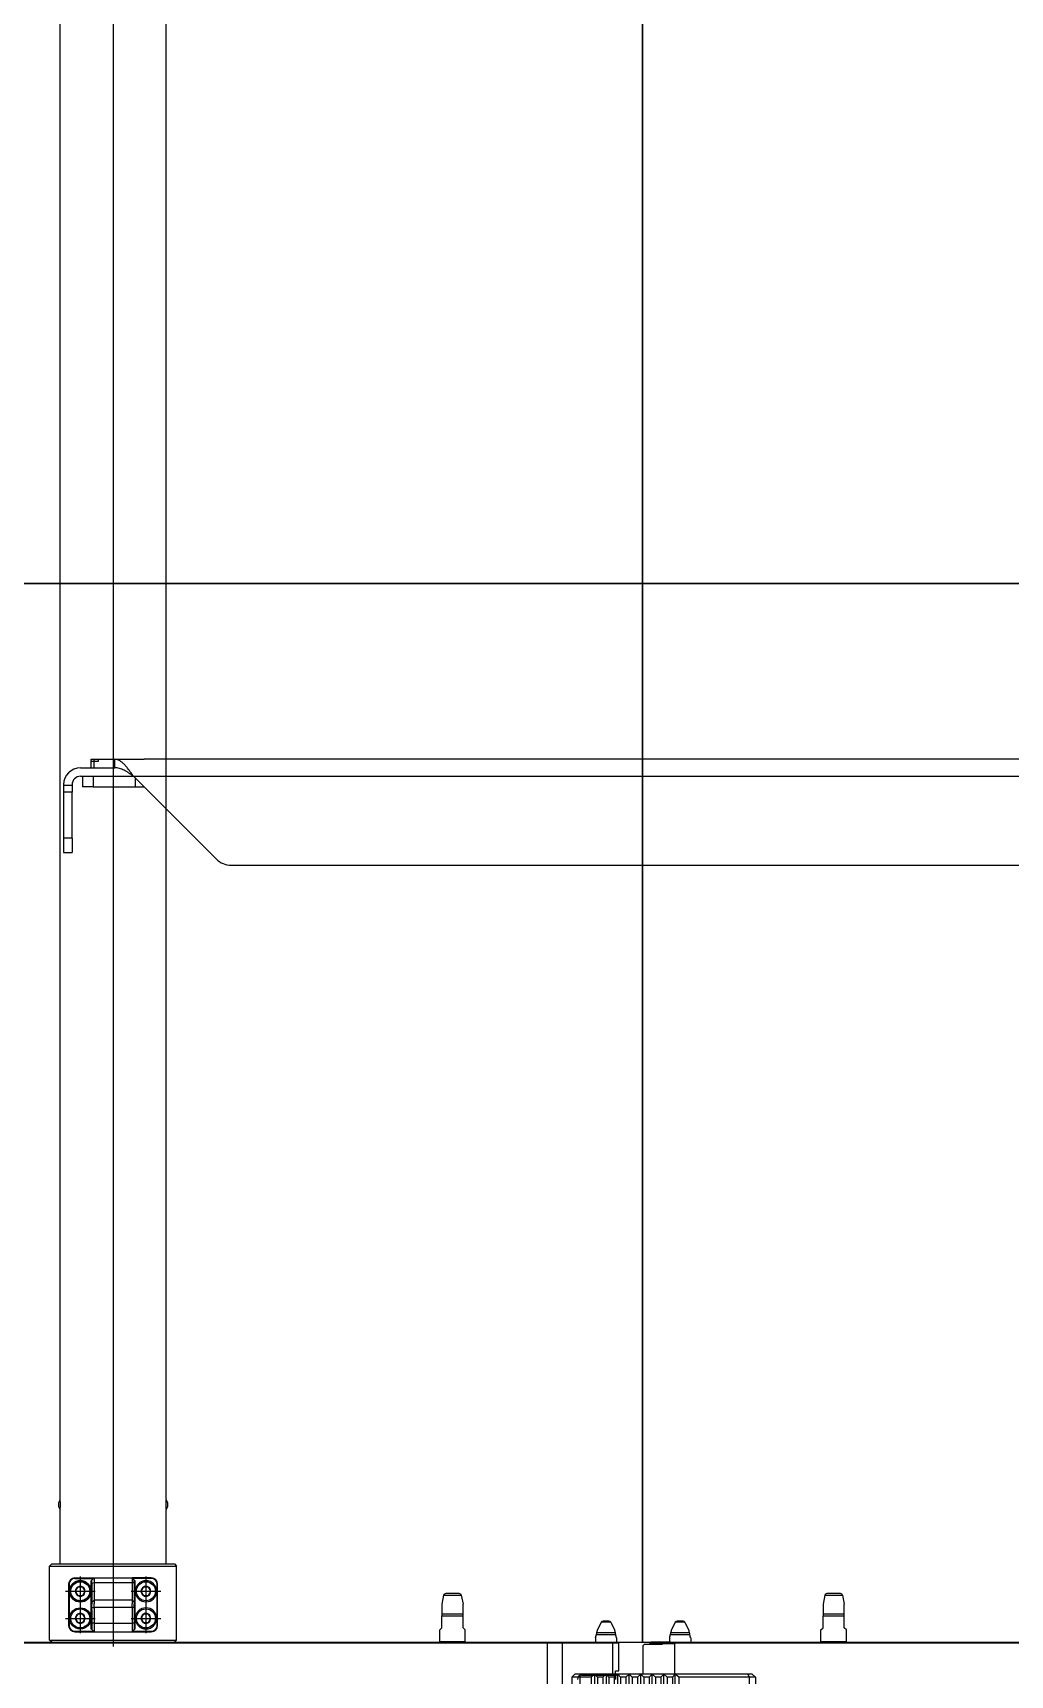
# Model space of a CAD drawing. Header units: millimetres. Extents: x -73584 to -37571, y -61249 to -50748.
# Drawn here: x -52572 to -52111, y -55376 to -54601 of the extents above; entities that cross this region are included whole.
import ezdxf

# ---------------------------------------------------------------- set-up
doc = ezdxf.new("R2010")
doc.units = ezdxf.units.MM
doc.header["$LTSCALE"] = 200
doc.linetypes.add('DOT_CENTER', pattern=[14, 12, -1, 0, -1])
doc.layers.add('1', color=7, linetype='Continuous')
doc.layers.add('DIM', color=3, linetype='Continuous')

# ---------------------------------------------------------------- blocks, each defined once
blk = doc.blocks.new('*U93')
at = {"layer": 'DIM', "color": 0}
blk.add_lwpolyline([(-250, -250), (250, -250), (250, 250), (-250, 250)], close=True, dxfattribs=at)
blk = doc.blocks.new('*U94')
at = {"layer": 'DIM', "color": 0, "linetype": 'ByBlock', "lineweight": -2, "transparency": 16777216}
for p in [(2000, 500), (2500, 500), (2000, 0), (2500, 0)]:
    blk.add_blockref('*U93', p, dxfattribs=at)
blk = doc.blocks.new('23-D1024-A_DV_LOCATION_PIN_Absen-PL_2__295', base_point=(896.25, 229.98))
at = {"color": 140, "linetype": 'Continuous'}
for p, q in [((905.88, 233.51), (896.62, 233.51)), ((905.65, 234.4), (896.85, 234.4)), ((903.53, 239.43), (898.97, 239.43))]:
    blk.add_line(p, q, dxfattribs=at)
at = {"color": 7, "linetype": 'Continuous'}
for p, q in [((898.97, 239.43), (897.21, 235.91)), ((902.63, 239.98), (899.87, 239.98)), ((903.53, 239.43), (905.29, 235.91)), ((896.25, 232.03), (896.25, 229.98)), ((896.25, 229.98), (904.18, 229.98)), ((904.18, 229.98), (906.25, 229.98)), ((906.25, 232.03), (906.25, 229.98))]:
    blk.add_line(p, q, dxfattribs=at)
for centre, radius, start, end in [((899.58, 233.22), 2.97, 156.59979, 174.4705), ((899.87, 238.98), 1, 90, 153.43495), ((902.63, 238.98), 1, 26.56505, 90), ((902.92, 233.22), 2.97, 5.5295, 23.40021)]:
    blk.add_arc(centre, radius, start, end, dxfattribs=at)
for points in [[(896.25, 232.03), (896.27, 232.08), (896.29, 232.14), (896.35, 232.3), (896.4, 232.45), (896.47, 232.69), (896.52, 232.92), (896.57, 233.16), (896.62, 233.51)], [(896.85, 234.4), (896.97, 234.7), (897.06, 234.97), (897.12, 235.22), (897.17, 235.46), (897.19, 235.63), (897.21, 235.79), (897.21, 235.85), (897.21, 235.91)], [(905.29, 235.91), (905.29, 235.85), (905.29, 235.79), (905.31, 235.63), (905.33, 235.46), (905.38, 235.22), (905.44, 234.97), (905.53, 234.7), (905.65, 234.4)], [(906.25, 232.03), (906.23, 232.08), (906.21, 232.14), (906.15, 232.3), (906.1, 232.45), (906.03, 232.7), (905.98, 232.92), (905.93, 233.16), (905.88, 233.51)]]:
    blk.add_spline(points, degree=3, dxfattribs=at)
blk = doc.blocks.new('23-D1576-A_LOCK-PIN-AXLE_Absen-PL__296', base_point=(822.75, 229.98))
at = {"color": 7, "linetype": 'Continuous'}
for p, q in [((824.59, 252.18), (823.75, 247.98)), ((831.93, 252.98), (825.57, 252.98)), ((832.91, 252.18), (833.75, 247.98)), ((823.75, 247.98), (823.75, 243.46)), ((823.75, 243.46), (823.75, 242.48)), ((823.75, 236.88), (823.75, 242.48)), ((833.75, 243.46), (833.75, 247.98)), ((833.75, 242.48), (833.75, 243.46)), ((833.75, 236.88), (833.75, 242.48)), ((822.75, 235.88), (823.75, 236.88)), ((822.75, 230.38), (822.75, 235.88)), ((834.75, 235.88), (833.75, 236.88)), ((834.75, 230.38), (834.75, 235.88)), ((822.75, 230.38), (834.75, 230.38)), ((823.15, 229.98), (822.75, 230.38)), ((834.35, 229.98), (834.75, 230.38))]:
    blk.add_line(p, q, dxfattribs=at)
at = {"color": 140, "linetype": 'Continuous'}
for p, q in [((824.59, 252.18), (832.91, 252.18)), ((823.75, 243.46), (833.75, 243.46)), ((823.75, 242.48), (833.75, 242.48))]:
    blk.add_line(p, q, dxfattribs=at)
at = {"color": 7, "linetype": 'Continuous'}
for centre, start, end in [((825.57, 251.98), 90, 168.69007), ((831.93, 251.98), 11.30993, 90)]:
    blk.add_arc(centre, 1, start, end, dxfattribs=at)
blk = doc.blocks.new('PH_23-LOCATION-PIN_Absen-PL_2__297', base_point=(822.75, 229.98))
blk.add_blockref('23-D1576-A_LOCK-PIN-AXLE_Absen-PL__296', (822.75, 229.98))
blk = doc.blocks.new('23-D1576-A_LOCK-PIN-AXLE_Absen-PL__298', base_point=(502.75, 229.98))
at = {"color": 7, "linetype": 'Continuous'}
for p, q in [((504.59, 252.18), (503.75, 247.98)), ((511.93, 252.98), (505.57, 252.98)), ((512.91, 252.18), (513.75, 247.98)), ((503.75, 247.98), (503.75, 243.46)), ((503.75, 243.46), (503.75, 242.48)), ((503.75, 236.88), (503.75, 242.48)), ((513.75, 243.46), (513.75, 247.98)), ((513.75, 242.48), (513.75, 243.46)), ((513.75, 236.88), (513.75, 242.48)), ((502.75, 235.88), (503.75, 236.88)), ((502.75, 230.38), (502.75, 235.88)), ((514.75, 235.88), (513.75, 236.88)), ((514.75, 230.38), (514.75, 235.88)), ((502.75, 230.38), (514.75, 230.38)), ((503.15, 229.98), (502.75, 230.38)), ((514.35, 229.98), (514.75, 230.38))]:
    blk.add_line(p, q, dxfattribs=at)
at = {"color": 140, "linetype": 'Continuous'}
for p, q in [((504.59, 252.18), (512.91, 252.18)), ((503.75, 243.46), (513.75, 243.46)), ((503.75, 242.48), (513.75, 242.48))]:
    blk.add_line(p, q, dxfattribs=at)
at = {"color": 7, "linetype": 'Continuous'}
for centre, start, end in [((505.57, 251.98), 90, 168.69007), ((511.93, 251.98), 11.30993, 90)]:
    blk.add_arc(centre, 1, start, end, dxfattribs=at)
blk = doc.blocks.new('PH_23-LOCATION-PIN_Absen-PL__299', base_point=(502.75, 229.98))
blk.add_blockref('23-D1576-A_LOCK-PIN-AXLE_Absen-PL__298', (502.75, 229.98))
blk = doc.blocks.new('23-D1024-A_DV_LOCATION_PIN_Absen-PL__300', base_point=(431.25, 229.98))
at = {"color": 140, "linetype": 'Continuous'}
for p, q in [((440.88, 233.51), (431.62, 233.51)), ((440.65, 234.4), (431.85, 234.4)), ((438.53, 239.43), (433.97, 239.43))]:
    blk.add_line(p, q, dxfattribs=at)
at = {"color": 7, "linetype": 'Continuous'}
for p, q in [((433.97, 239.43), (432.21, 235.91)), ((437.63, 239.98), (434.87, 239.98)), ((438.53, 239.43), (440.29, 235.91)), ((431.25, 232.03), (431.25, 229.98)), ((431.3, 229.98), (431.25, 229.98)), ((431.7, 229.98), (431.3, 229.98)), ((431.75, 229.98), (431.7, 229.98)), ((431.75, 229.98), (434.26, 229.98)), ((434.26, 229.98), (441.25, 229.98)), ((441.25, 232.03), (441.25, 229.98))]:
    blk.add_line(p, q, dxfattribs=at)
for centre, radius, start, end in [((434.58, 233.22), 2.97, 156.59979, 174.4705), ((434.87, 238.98), 1, 90, 153.43495), ((437.63, 238.98), 1, 26.56505, 90), ((437.92, 233.22), 2.97, 5.5295, 23.40021)]:
    blk.add_arc(centre, radius, start, end, dxfattribs=at)
for points in [[(431.25, 232.03), (431.27, 232.08), (431.29, 232.14), (431.35, 232.3), (431.4, 232.45), (431.47, 232.69), (431.52, 232.92), (431.57, 233.16), (431.62, 233.51)], [(431.85, 234.4), (431.97, 234.7), (432.06, 234.97), (432.12, 235.22), (432.17, 235.46), (432.19, 235.63), (432.21, 235.79), (432.21, 235.85), (432.21, 235.91)], [(440.29, 235.91), (440.29, 235.85), (440.29, 235.79), (440.31, 235.63), (440.33, 235.46), (440.38, 235.22), (440.44, 234.97), (440.53, 234.7), (440.65, 234.4)], [(441.25, 232.03), (441.23, 232.08), (441.21, 232.14), (441.15, 232.3), (441.1, 232.45), (441.03, 232.7), (440.98, 232.92), (440.93, 233.16), (440.88, 233.51)]]:
    blk.add_spline(points, degree=3, dxfattribs=at)
blk = doc.blocks.new('PH_23_COMPONENTS_BASESTAND-0_5m_Absen-PL__301', base_point=(431.25, 229.98))
for name, p in [('PH_23-LOCATION-PIN_Absen-PL__299', (502.75, 229.98)), ('PH_23-LOCATION-PIN_Absen-PL_2__297', (822.75, 229.98)), ('23-D1024-A_DV_LOCATION_PIN_Absen-PL__300', (431.25, 229.98)), ('23-D1024-A_DV_LOCATION_PIN_Absen-PL_2__295', (896.25, 229.98))]:
    blk.add_blockref(name, p)
blk = doc.blocks.new('23-D1022-C_CURAVLE-PLATE-LEFT_Absen-PL__302', base_point=(385.1, 187.98))
at = {"color": 7, "linetype": 'Continuous'}
for p, q in [((386.6, 214.98), (385.1, 213.48)), ((385.1, 213.48), (385.1, 189.48)), ((388.92, 213.48), (385.1, 213.48)), ((389.28, 214.98), (386.6, 214.98)), ((394.29, 213.48), (388.92, 213.48)), ((396.03, 214.98), (389.28, 214.98)), ((396.03, 214.98), (394.29, 213.48)), ((394.29, 213.48), (394.29, 189.48)), ((401.4, 214.98), (396.03, 214.98)), ((396.03, 187.98), (396.03, 214.98)), ((397.22, 213.48), (396.03, 214.98)), ((397.22, 213.48), (397.22, 189.48)), ((399.71, 213.48), (397.22, 213.48)), ((401.4, 214.98), (399.71, 213.48)), ((399.71, 213.48), (399.71, 189.48)), ((406.8, 214.98), (401.4, 214.98)), ((401.4, 214.98), (401.4, 187.98)), ((402.66, 213.48), (401.4, 214.98)), ((402.66, 213.48), (402.66, 189.48)), ((405.17, 213.48), (402.66, 213.48)), ((406.8, 214.98), (405.17, 213.48)), ((405.17, 213.48), (405.17, 189.48)), ((412.22, 214.98), (406.8, 214.98)), ((406.8, 187.98), (406.8, 214.98)), ((408.14, 213.48), (406.8, 214.98)), ((408.14, 213.48), (408.14, 189.48)), ((410.66, 213.48), (408.14, 213.48)), ((412.22, 214.98), (410.66, 213.48)), ((410.66, 213.48), (410.66, 189.48)), ((417.66, 214.98), (412.22, 214.98)), ((412.22, 187.98), (412.22, 214.98)), ((413.63, 213.48), (412.22, 214.98)), ((416.16, 213.48), (413.63, 213.48)), ((413.63, 213.48), (413.63, 189.48)), ((417.66, 214.98), (416.16, 213.48)), ((416.16, 213.48), (416.16, 189.48)), ((418.75, 214.98), (417.66, 214.98)), ((417.66, 187.98), (417.66, 214.98)), ((419.14, 213.48), (417.66, 214.98)), ((423.1, 214.98), (418.75, 214.98)), ((419.14, 213.48), (419.14, 189.48)), ((421.66, 213.48), (419.14, 213.48)), ((423.1, 214.98), (421.66, 213.48)), ((421.66, 213.48), (421.66, 189.48)), ((423.1, 187.98), (423.1, 214.98)), ((424.64, 213.48), (423.1, 214.98)), ((428.53, 214.98), (423.1, 214.98)), ((427.16, 213.48), (424.64, 213.48)), ((424.64, 213.48), (424.64, 189.48)), ((428.53, 214.98), (427.16, 213.48)), ((427.16, 213.48), (427.16, 189.48)), ((428.53, 187.98), (428.53, 214.98)), ((433.75, 214.98), (428.53, 214.98)), ((430.14, 213.48), (428.53, 214.98)), ((430.14, 213.48), (430.14, 189.48)), ((432.65, 213.48), (430.14, 213.48)), ((433.95, 214.98), (432.65, 213.48)), ((432.65, 213.48), (432.65, 189.48)), ((433.95, 214.98), (433.75, 214.98)), ((434.68, 214.98), (433.95, 214.98)), ((433.95, 187.98), (433.95, 214.98)), ((435.61, 213.48), (433.95, 214.98)), ((456.82, 214.98), (434.68, 214.98)), ((468.83, 213.48), (435.61, 213.48)), ((435.61, 213.48), (435.61, 189.48)), ((463.89, 214.98), (456.82, 214.98)), ((468.24, 214.98), (463.89, 214.98)), ((470.35, 214.98), (468.24, 214.98)), ((471.85, 213.48), (468.83, 213.48)), ((470.35, 214.98), (471.85, 213.48)), ((471.85, 213.48), (471.85, 189.48)), ((388.92, 189.48), (385.1, 189.48)), ((386.6, 187.98), (385.1, 189.48)), ((389.28, 187.98), (386.6, 187.98)), ((394.29, 189.48), (388.92, 189.48)), ((396.03, 187.98), (389.28, 187.98)), ((394.29, 189.48), (396.03, 187.98)), ((396.03, 187.98), (397.22, 189.48)), ((401.4, 187.98), (396.03, 187.98)), ((399.71, 189.48), (397.22, 189.48)), ((399.71, 189.48), (401.4, 187.98)), ((401.4, 187.98), (402.66, 189.48)), ((406.8, 187.98), (401.4, 187.98)), ((405.17, 189.48), (402.66, 189.48)), ((405.17, 189.48), (406.8, 187.98)), ((406.8, 187.98), (408.14, 189.48)), ((412.22, 187.98), (406.8, 187.98)), ((410.66, 189.48), (408.14, 189.48)), ((410.66, 189.48), (412.22, 187.98)), ((412.22, 187.98), (413.63, 189.48)), ((417.66, 187.98), (412.22, 187.98)), ((416.16, 189.48), (413.63, 189.48)), ((416.16, 189.48), (417.66, 187.98)), ((417.66, 187.98), (419.14, 189.48)), ((423.1, 187.98), (417.66, 187.98)), ((421.66, 189.48), (419.14, 189.48)), ((421.66, 189.48), (423.1, 187.98)), ((423.1, 187.98), (424.64, 189.48)), ((428.53, 187.98), (423.1, 187.98)), ((427.16, 189.48), (424.64, 189.48)), ((427.16, 189.48), (428.53, 187.98)), ((428.53, 187.98), (430.14, 189.48)), ((433.95, 187.98), (428.53, 187.98)), ((432.65, 189.48), (430.14, 189.48)), ((432.65, 189.48), (433.95, 187.98)), ((433.95, 187.98), (435.61, 189.48)), ((468.24, 187.98), (433.95, 187.98)), ((468.83, 189.48), (435.61, 189.48)), ((470.35, 187.98), (468.24, 187.98)), ((471.85, 189.48), (468.83, 189.48)), ((470.35, 187.98), (471.85, 189.48))]:
    blk.add_line(p, q, dxfattribs=at)
at = {"color": 140, "linetype": 'Continuous'}
for p, q in [((388.92, 213.48), (389.28, 214.98)), ((388.92, 213.48), (388.92, 189.48)), ((468.24, 214.98), (468.83, 213.48)), ((468.83, 213.48), (468.83, 189.48)), ((389.28, 187.98), (388.92, 189.48)), ((468.24, 187.98), (468.83, 189.48))]:
    blk.add_line(p, q, dxfattribs=at)
blk = doc.blocks.new('PH_23_CURVEABLE-PLATE-SET_BASESTAND-0_5m_Absen-PL__304', base_point=(385.1, 169.98))
blk.add_blockref('23-D1022-C_CURAVLE-PLATE-LEFT_Absen-PL__302', (385.1, 187.98))
blk = doc.blocks.new('DIZUO')
at = {"color": 7, "linetype": 'Continuous'}
for p, q in [((-43780.86, -55361.26), (-43780.92, -55361.76)), ((-43780.86, -55361.26), (-43780.34, -55360.76)), ((-43779.96, -55361.26), (-43780.86, -55361.26)), ((-43779.58, -55360.76), (-43780.34, -55360.76)), ((-43779.58, -55360.76), (-43779.96, -55361.26)), ((-43779.52, -55361.26), (-43779.96, -55361.26)), ((-43779.96, -55361.76), (-43779.96, -55361.26)), ((-43778.91, -55360.76), (-43779.58, -55360.76)), ((-43779.52, -55361.26), (-43778.91, -55360.76)), ((-43776.49, -55361.26), (-43779.52, -55361.26)), ((-43779.52, -55361.76), (-43779.52, -55361.26)), ((-43776.03, -55360.76), (-43778.91, -55360.76)), ((-43776.03, -55360.76), (-43776.49, -55361.26)), ((-43776.49, -55361.76), (-43776.49, -55361.26)), ((-43775.7, -55361.26), (-43776.49, -55361.26)), ((-43775.16, -55360.76), (-43776.03, -55360.76)), ((-43775.7, -55361.26), (-43775.16, -55360.76)), ((-43775.7, -55361.76), (-43775.7, -55361.26)), ((-43774.95, -55361.26), (-43775.7, -55361.26)), ((-43774.47, -55360.76), (-43775.16, -55360.76)), ((-43774.47, -55360.76), (-43774.95, -55361.26)), ((-43774.95, -55361.26), (-43769.02, -55361.26)), ((-43774.95, -55361.26), (-43774.95, -55361.76)), ((-43771.52, -55360.76), (-43774.47, -55360.76)), ((-43771.47, -55360.76), (-43771.52, -55360.76)), ((-43771.07, -55360.76), (-43771.47, -55360.76)), ((-43771.02, -55360.76), (-43771.07, -55360.76)), ((-43771.02, -55360.76), (-43768.51, -55360.76)), ((-43769.02, -55361.26), (-43768.6, -55360.96)), ((-43769.02, -55375.76), (-43769.02, -55361.26)), ((-43768.51, -55360.76), (-43768.6, -55360.96)), ((-43768.6, -55360.96), (-43329.16, -55360.96)), ((-43768.51, -55360.76), (-43761.52, -55360.76)), ((-43761.52, -55360.76), (-43329.16, -55360.76)), ((-43329.16, -55360.76), (-43322.23, -55360.76)), ((-43329.16, -55360.96), (-43322.09, -55360.96)), ((-43322.23, -55360.76), (-43306.52, -55360.76)), ((-43322.09, -55360.96), (-43298.45, -55360.96)), ((-43306.52, -55360.76), (-43298.59, -55360.76)), ((-43298.59, -55360.76), (-43296.52, -55360.76)), ((-43298.45, -55360.96), (-43295.52, -55360.96)), ((-43296.52, -55360.76), (-43295.72, -55360.76)), ((-43295.72, -55360.76), (-43295.52, -55360.96)), ((-43295.52, -55374.26), (-43295.52, -55360.96)), ((-43783.52, -55361.76), (-43784.02, -55362.26)), ((-43784.02, -55375.76), (-43784.02, -55362.26)), ((-43780.92, -55361.76), (-43783.52, -55361.76)), ((-43776.49, -55361.76), (-43780.92, -55361.76)), ((-43775.7, -55361.76), (-43776.49, -55361.76)), ((-43774.95, -55361.76), (-43775.7, -55361.76)), ((-43779.67, -55375.76), (-43784.02, -55375.76)), ((-43774.24, -55375.76), (-43779.67, -55375.76)), ((-43769.02, -55375.76), (-43774.24, -55375.76)), ((-43768.82, -55375.76), (-43769.02, -55375.76)), ((-43768.09, -55375.76), (-43768.82, -55375.76)), ((-43745.95, -55375.76), (-43768.09, -55375.76)), ((-43738.88, -55375.76), (-43745.95, -55375.76)), ((-43313.02, -55376.26), (-43298.45, -55376.26)), ((-43298.45, -55376.26), (-43297.02, -55376.26)), ((-43297.02, -55374.26), (-43295.52, -55374.26)), ((-43297.02, -55376.26), (-43297.02, -55374.26)), ((-43297.02, -55376.26), (-43297.02, -55378.26))]:
    blk.add_line(p, q, dxfattribs=at)
at = {"color": 140, "linetype": 'Continuous'}
for p, q in [((-43329.16, -55360.76), (-43329.16, -55360.96)), ((-43329.16, -55394.29), (-43329.16, -55360.96)), ((-43322.09, -55360.96), (-43322.23, -55360.76)), ((-43322.09, -55393.76), (-43322.09, -55360.96)), ((-43298.45, -55360.96), (-43298.59, -55360.76)), ((-43298.45, -55360.96), (-43298.45, -55376.26))]:
    blk.add_line(p, q, dxfattribs=at)
at = {"color": 7, "linetype": 'Continuous'}
blk.add_arc((-43313.02, -55378.26), 2, 90, 180, dxfattribs=at)
for name, p in [('PH_23_COMPONENTS_BASESTAND-0_5m_Absen-PL__301', (-43771.52, -55360.76)), ('PH_23_CURVEABLE-PLATE-SET_BASESTAND-0_5m_Absen-PL__304', (-43817.67, -55420.76))]:
    blk.add_blockref(name, p)
blk = doc.blocks.new('*U614')
at = {"layer": 'DIM', "color": 3}
blk.add_blockref('DIZUO', (43534.02, 55420.11), dxfattribs=at)
blk = doc.blocks.new('*U615')
at = {"layer": 'DIM', "color": 0, "linetype": 'ByBlock', "lineweight": -2, "transparency": 16777216}
for p in [(-2000, 0), (-1500, 0)]:
    blk.add_blockref('*U614', p, dxfattribs=at)
blk = doc.blocks.new('LOW-HEAD-SOCKET-CAP-SCREW_DIN-7984_M6x10_A2-70_STAINLESS-STEEL_4__1', base_point=(-471.1, -40.17))
at = {"color": 7, "linetype": 'Continuous'}
for start, end in [(90, 270), (270, 90)]:
    blk.add_arc((-466.1, -35.17), 5, start, end, dxfattribs=at)
at = {"layer": '1', "color": 1, "linetype": 'DOT_CENTER'}
for p, q in [((-466.1, -28.17), (-466.1, -42.17)), ((-459.1, -35.17), (-473.1, -35.17))]:
    blk.add_line(p, q, dxfattribs=at)
blk = doc.blocks.new('LOW-HEAD-SOCKET-CAP-SCREW_DIN-7984_M6x10_A2-70_STAINLESS-STEEL__2', base_point=(-483.9, -40.17))
at = {"color": 7, "linetype": 'Continuous'}
for start, end in [(90, 270), (270, 90)]:
    blk.add_arc((-478.9, -35.17), 5, start, end, dxfattribs=at)
at = {"layer": '1', "color": 1, "linetype": 'DOT_CENTER'}
for p, q in [((-478.9, -28.17), (-478.9, -42.17)), ((-471.9, -35.17), (-485.9, -35.17))]:
    blk.add_line(p, q, dxfattribs=at)
blk = doc.blocks.new('LOW-HEAD-SOCKET-CAP-SCREW_DIN-7984_M6x10_A2-70_STAINLESS-STEEL_3__3', base_point=(-483.9, -9.17))
at = {"color": 7, "linetype": 'Continuous'}
blk.add_circle((-478.9, -4.17), 5, dxfattribs=at)
at = {"layer": '1', "color": 1, "linetype": 'DOT_CENTER'}
for p, q in [((-478.9, 2.83), (-478.9, -11.17)), ((-471.9, -4.17), (-485.9, -4.17))]:
    blk.add_line(p, q, dxfattribs=at)
blk = doc.blocks.new('LOW-HEAD-SOCKET-CAP-SCREW_DIN-7984_M6x10_A2-70_STAINLESS-STEEL_2__4', base_point=(-471.1, -9.17))
at = {"color": 7, "linetype": 'Continuous'}
blk.add_circle((-466.1, -4.17), 5, dxfattribs=at)
at = {"layer": '1', "color": 1, "linetype": 'DOT_CENTER'}
for p, q in [((-466.1, 2.83), (-466.1, -11.17)), ((-459.1, -4.17), (-473.1, -4.17))]:
    blk.add_line(p, q, dxfattribs=at)
blk = doc.blocks.new('23-D0469-A_CLAMP-HOOK_Absen-M2_9__5', base_point=(-485.2, -40.67))
at = {"color": 7, "linetype": 'Continuous'}
for p, q in [((-462.8, 1.33), (-482.2, 1.33)), ((-485.2, -1.67), (-485.2, -10.67)), ((-459.8, -1.67), (-459.8, -10.67)), ((-485.2, -10.67), (-485.2, -28.67)), ((-474.8, -9.67), (-474.39, -9.67)), ((-474.39, -9.67), (-473.79, -9.67)), ((-473.8, -10.67), (-473.79, -10.67)), ((-473.79, -9.67), (-472.26, -9.67)), ((-473.79, -10.67), (-473.51, -10.67)), ((-473.51, -10.67), (-471.99, -10.67)), ((-471.58, -9.67), (-472.26, -9.67)), ((-470.7, -10.67), (-471.99, -10.67)), ((-471.29, -9.67), (-471.58, -9.67)), ((-471.29, -9.67), (-470.29, -10.67)), ((-470.29, -10.67), (-470.7, -10.67)), ((-470.29, -28.67), (-470.29, -10.67)), ((-459.8, -10.67), (-459.8, -28.67)), ((-485.2, -28.67), (-485.2, -37.67)), ((-474.39, -29.67), (-474.8, -29.67)), ((-473.79, -29.67), (-474.39, -29.67)), ((-473.79, -28.67), (-473.8, -28.67)), ((-473.79, -28.67), (-473.51, -28.67)), ((-473.79, -29.67), (-472.26, -29.67)), ((-473.51, -28.67), (-471.99, -28.67)), ((-471.58, -29.67), (-472.26, -29.67)), ((-470.7, -28.67), (-471.99, -28.67)), ((-471.29, -29.67), (-471.58, -29.67)), ((-471.29, -29.67), (-470.29, -28.67)), ((-470.29, -28.67), (-470.7, -28.67)), ((-459.8, -37.67), (-459.8, -28.67)), ((-482.2, -40.67), (-462.8, -40.67))]:
    blk.add_line(p, q, dxfattribs=at)
at = {"color": 140, "linetype": 'Continuous'}
for p, q in [((-482.2, 1.33), (-482.2, 1.13)), ((-462.8, 1.13), (-462.8, 1.33)), ((-485, -1.67), (-485.2, -1.67)), ((-459.8, -1.67), (-460, -1.67)), ((-485.2, -37.67), (-485, -37.67)), ((-459.8, -37.67), (-460, -37.67)), ((-482.2, -40.47), (-482.2, -40.67)), ((-462.8, -40.47), (-462.8, -40.67))]:
    blk.add_line(p, q, dxfattribs=at)
at = {"color": 7, "linetype": 'Continuous'}
for centre, start, end in [((-482.2, -1.67), 90, 180), ((-462.8, -1.67), 0, 90), ((-482.2, -37.67), 180, 270), ((-462.8, -37.67), 270, 0)]:
    blk.add_arc(centre, 3, start, end, dxfattribs=at)
blk = doc.blocks.new('PH_23-CLAMP-HOOK_2__6', base_point=(-485.2, -40.67))
for name, p in [('LOW-HEAD-SOCKET-CAP-SCREW_DIN-7984_M6x10_A2-70_STAINLESS-STEEL_3__3', (-483.9, -9.17)), ('23-D0469-A_CLAMP-HOOK_Absen-M2_9__5', (-485.2, -40.67)), ('LOW-HEAD-SOCKET-CAP-SCREW_DIN-7984_M6x10_A2-70_STAINLESS-STEEL_2__4', (-471.1, -9.17)), ('LOW-HEAD-SOCKET-CAP-SCREW_DIN-7984_M6x10_A2-70_STAINLESS-STEEL__2', (-483.9, -40.17)), ('LOW-HEAD-SOCKET-CAP-SCREW_DIN-7984_M6x10_A2-70_STAINLESS-STEEL_4__1', (-471.1, -40.17))]:
    blk.add_blockref(name, p)
blk = doc.blocks.new('DOWEL-PIN_DIN-7_Ø5h8x12_ALUMINUM__27', base_point=(-427.54, -45.51))
at = {"color": 7, "linetype": 'Continuous'}
for start, end in [(229.82825, 270), (270, 310.17175)]:
    blk.add_arc((-425.2, -41.88), 3.63, start, end, dxfattribs=at)
blk = doc.blocks.new('DOWEL-PIN_DIN-7_Ø5h8x12_ALUMINUM_3__28', base_point=(-427.54, 5.31))
at = {"color": 7, "linetype": 'Continuous'}
for start, end in [(90, 130.17176), (49.82825, 90)]:
    blk.add_arc((-425.2, 2.54), 3.63, start, end, dxfattribs=at)
blk = doc.blocks.new('23-D0473-A_TUBE-1m-Ø50xS4-LADDER_STACKING_Absen__29', base_point=(-453.2, -44.67))
at = {"color": 7, "linetype": 'Continuous'}
for p, q in [((-453.2, 5.33), (-427.7, 5.33)), ((-453.2, 5.33), (-453.2, 1.28)), ((-453.2, 1.28), (-453.2, -19.67)), ((-422.7, 5.33), (442.3, 5.33)), ((-453.2, -19.67), (-453.2, -40.62)), ((-453.2, -40.62), (-453.2, -44.67)), ((-453.2, -44.67), (-427.7, -44.67)), ((-422.7, -44.67), (442.3, -44.67))]:
    blk.add_line(p, q, dxfattribs=at)
for centre, start, end in [((-425.2, 30.33), 264.2893, 270), ((-425.2, 30.33), 270, 275.7107), ((-425.2, -69.67), 90, 95.7107), ((-425.2, -69.67), 84.2893, 90)]:
    blk.add_arc(centre, 25.12, start, end, dxfattribs=at)
blk = doc.blocks.new('23-D0472-A_BACK-LADDER_STACKING_Absen__30', base_point=(-490.2, -49.67))
at = {"color": 7, "linetype": 'Continuous'}
for p, q in [((-490.2, 9.33), (-489.2, 10.33)), ((-490.2, 9.33), (-490.2, -48.67)), ((-489.2, 10.33), (-454.2, 10.33)), ((-489.2, 10.33), (-489.2, -49.67)), ((-453.2, 9.33), (-454.2, 10.33)), ((-454.2, 10.33), (-454.2, -49.67)), ((-453.2, 9.33), (-453.2, 5.33)), ((-453.2, 5.33), (-453.2, 1.28)), ((-453.2, 1.28), (-453.2, -19.67)), ((-453.2, -19.67), (-453.2, -40.62)), ((-453.2, -40.62), (-453.2, -44.67)), ((-453.2, -44.67), (-453.2, -48.67)), ((-490.2, -48.67), (-489.2, -49.67)), ((-489.2, -49.67), (-454.2, -49.67)), ((-453.2, -48.67), (-454.2, -49.67))]:
    blk.add_line(p, q, dxfattribs=at)
at = {"layer": '1', "color": 1, "linetype": 'DOT_CENTER'}
blk.add_line((511.8, -19.67), (-492.2, -19.67), dxfattribs=at)
blk = doc.blocks.new('PH_23_LADDER-1m-KOLOM_STACKING_Absen__32', base_point=(-490.2, -49.67))
for name, p in [('23-D0472-A_BACK-LADDER_STACKING_Absen__30', (-490.2, -49.67)), ('23-D0473-A_TUBE-1m-Ø50xS4-LADDER_STACKING_Absen__29', (-453.2, -44.67)), ('DOWEL-PIN_DIN-7_Ø5h8x12_ALUMINUM_3__28', (-427.54, 5.31)), ('DOWEL-PIN_DIN-7_Ø5h8x12_ALUMINUM__27', (-427.54, -45.51))]:
    blk.add_blockref(name, p)
blk = doc.blocks.new('23-A0235-B_WELDING-ASSEMBLY_LADDER-1m_STACKING_Absen__41', base_point=(-490.2, -49.67))
blk.add_blockref('PH_23_LADDER-1m-KOLOM_STACKING_Absen__32', (-490.2, -49.67))
blk = doc.blocks.new('LOW-HEAD-SOCKET-CAP-SCREW_DIN-7984_M6x10_A2-70_STAINLESS-STEEL_2__60', base_point=(-471.1, -40.17))
at = {"color": 140, "linetype": 'Continuous'}
blk.add_circle((-466.1, -35.17), 4.5, dxfattribs=at)
at = {"color": 7, "linetype": 'Continuous'}
for radius, start, end in [(5, 90, 270), (5, 270, 90), (2.31, 150, 210), (2.31, 90, 150), (2.31, 210, 270), (2.31, 30, 90), (2.31, 270, 330), (2.31, 330, 30)]:
    blk.add_arc((-466.1, -35.17), radius, start, end, dxfattribs=at)
for points in [[(-466.1, -32.86), (-466.34, -33), (-466.58, -33.14), (-466.84, -33.29), (-467.1, -33.44), (-467.38, -33.6), (-467.62, -33.74), (-467.87, -33.89), (-468.1, -34.02)], [(-468.1, -34.02), (-468.1, -34.26), (-468.1, -34.57), (-468.1, -34.85), (-468.1, -35.17), (-468.1, -35.44), (-468.1, -35.77), (-468.1, -36.07), (-468.1, -36.32)], [(-468.1, -36.32), (-467.83, -36.48), (-467.62, -36.6), (-467.37, -36.75), (-467.1, -36.9), (-466.86, -37.04), (-466.58, -37.2), (-466.34, -37.34), (-466.1, -37.48)], [(-464.1, -34.02), (-464.37, -33.86), (-464.58, -33.74), (-464.84, -33.59), (-465.1, -33.44), (-465.34, -33.3), (-465.62, -33.14), (-465.8, -33.03), (-466.1, -32.86)], [(-466.1, -37.48), (-465.86, -37.34), (-465.62, -37.2), (-465.37, -37.06), (-465.1, -36.9), (-464.84, -36.75), (-464.58, -36.6), (-464.38, -36.49), (-464.1, -36.32)], [(-464.1, -36.32), (-464.1, -36.06), (-464.1, -35.77), (-464.1, -35.48), (-464.1, -35.17), (-464.1, -34.85), (-464.1, -34.57), (-464.1, -34.34), (-464.1, -34.02)]]:
    blk.add_spline(points, degree=3, dxfattribs=at)
at = {"layer": '1', "color": 1, "linetype": 'DOT_CENTER'}
for p, q in [((-466.1, -28.17), (-466.1, -42.17)), ((-459.1, -35.17), (-473.1, -35.17))]:
    blk.add_line(p, q, dxfattribs=at)
blk = doc.blocks.new('LOW-HEAD-SOCKET-CAP-SCREW_DIN-7984_M6x10_A2-70_STAINLESS-STEEL_3__61', base_point=(-483.9, -40.17))
at = {"color": 140, "linetype": 'Continuous'}
blk.add_circle((-478.9, -35.17), 4.5, dxfattribs=at)
at = {"color": 7, "linetype": 'Continuous'}
for radius, start, end in [(5, 90, 270), (5, 270, 90), (2.31, 150, 210), (2.31, 90, 150), (2.31, 210, 270), (2.31, 30, 90), (2.31, 270, 330), (2.31, 330, 30)]:
    blk.add_arc((-478.9, -35.17), radius, start, end, dxfattribs=at)
for points in [[(-478.9, -32.86), (-479.18, -33.02), (-479.38, -33.14), (-479.63, -33.28), (-479.9, -33.44), (-480.18, -33.6), (-480.42, -33.74), (-480.67, -33.89), (-480.9, -34.02)], [(-480.9, -34.02), (-480.9, -34.33), (-480.9, -34.57), (-480.9, -34.85), (-480.9, -35.06), (-480.9, -35.17), (-480.9, -35.51), (-480.9, -35.77), (-480.9, -36.04), (-480.9, -36.32)], [(-480.9, -36.32), (-480.58, -36.51), (-480.42, -36.6), (-480.16, -36.75), (-479.9, -36.9), (-479.61, -37.07), (-479.38, -37.2), (-479.14, -37.34), (-478.9, -37.48)], [(-476.9, -34.02), (-477.17, -33.86), (-477.38, -33.74), (-477.62, -33.6), (-477.9, -33.44), (-478.19, -33.27), (-478.42, -33.14), (-478.63, -33.02), (-478.9, -32.86)], [(-478.9, -37.48), (-478.66, -37.34), (-478.42, -37.2), (-478.18, -37.06), (-477.9, -36.9), (-477.64, -36.75), (-477.38, -36.6), (-477.11, -36.44), (-476.9, -36.32)], [(-476.9, -36.32), (-476.9, -36.1), (-476.9, -35.77), (-476.9, -35.46), (-476.9, -35.17), (-476.9, -34.9), (-476.9, -34.57), (-476.9, -34.34), (-476.9, -34.02)]]:
    blk.add_spline(points, degree=3, dxfattribs=at)
at = {"layer": '1', "color": 1, "linetype": 'DOT_CENTER'}
for p, q in [((-478.9, -28.17), (-478.9, -42.17)), ((-471.9, -35.17), (-485.9, -35.17))]:
    blk.add_line(p, q, dxfattribs=at)
blk = doc.blocks.new('LOW-HEAD-SOCKET-CAP-SCREW_DIN-7984_M6x10_A2-70_STAINLESS-STEEL_4__62', base_point=(-471.1, -9.17))
at = {"color": 140, "linetype": 'Continuous'}
blk.add_circle((-466.1, -4.17), 4.5, dxfattribs=at)
at = {"color": 7, "linetype": 'Continuous'}
for radius, start, end in [(5, 90, 270), (5, 270, 90), (2.31, 150, 210), (2.31, 90, 150), (2.31, 210, 270), (2.31, 30, 90), (2.31, 270, 330), (2.31, 330, 30)]:
    blk.add_arc((-466.1, -4.17), radius, start, end, dxfattribs=at)
for points in [[(-466.1, -1.86), (-466.34, -2), (-466.58, -2.14), (-466.84, -2.29), (-467.1, -2.44), (-467.37, -2.59), (-467.62, -2.74), (-467.87, -2.88), (-468.1, -3.02)], [(-468.1, -3.02), (-468.1, -3.27), (-468.1, -3.57), (-468.1, -3.8), (-468.1, -4.17), (-468.1, -4.44), (-468.1, -4.77), (-468.1, -5.08), (-468.1, -5.32)], [(-468.1, -5.32), (-467.86, -5.46), (-467.62, -5.6), (-467.37, -5.75), (-467.1, -5.9), (-466.85, -6.05), (-466.58, -6.2), (-466.34, -6.34), (-466.1, -6.48)], [(-464.1, -3.02), (-464.37, -2.86), (-464.58, -2.74), (-464.84, -2.59), (-465.1, -2.44), (-465.34, -2.3), (-465.62, -2.14), (-465.8, -2.03), (-466.1, -1.86)], [(-466.1, -6.48), (-465.86, -6.34), (-465.62, -6.2), (-465.37, -6.06), (-465.1, -5.9), (-464.84, -5.75), (-464.58, -5.6), (-464.38, -5.49), (-464.1, -5.32)], [(-464.1, -5.32), (-464.1, -5.06), (-464.1, -4.77), (-464.1, -4.48), (-464.1, -4.17), (-464.1, -3.84), (-464.1, -3.57), (-464.1, -3.36), (-464.1, -3.02)]]:
    blk.add_spline(points, degree=3, dxfattribs=at)
at = {"layer": '1', "color": 1, "linetype": 'DOT_CENTER'}
for p, q in [((-466.1, 2.83), (-466.1, -11.17)), ((-459.1, -4.17), (-473.1, -4.17))]:
    blk.add_line(p, q, dxfattribs=at)
blk = doc.blocks.new('23-D0469-A_CLAMP-HOOK_Absen-M2_9__63', base_point=(-485.2, -40.67))
at = {"color": 7, "linetype": 'Continuous'}
for p, q in [((-462.8, 1.33), (-482.2, 1.33)), ((-462.8, 1.13), (-482.2, 1.13)), ((-485.2, -1.67), (-485.2, -10.67)), ((-485, -1.67), (-485, -10.47)), ((-460, -1.67), (-460, -10.47)), ((-459.8, -1.67), (-459.8, -10.67)), ((-485, -10.47), (-485.2, -10.67)), ((-485.2, -10.67), (-485.2, -28.67)), ((-481.2, -10.67), (-485.2, -10.67)), ((-484.2, -9.67), (-485, -10.47)), ((-481.2, -9.67), (-484.2, -9.67)), ((-474.8, -9.67), (-481.2, -9.67)), ((-473.8, -10.67), (-481.2, -10.67)), ((-474.8, -9.67), (-474.39, -9.67)), ((-474.39, -9.67), (-473.79, -9.67)), ((-473.8, -10.67), (-473.79, -10.67)), ((-473.79, -9.67), (-472.26, -9.67)), ((-473.79, -10.67), (-473.51, -10.67)), ((-473.51, -10.67), (-471.99, -10.67)), ((-471.58, -9.67), (-472.26, -9.67)), ((-470.7, -10.67), (-471.99, -10.67)), ((-471.29, -9.67), (-471.58, -9.67)), ((-462.25, -9.67), (-471.29, -9.67)), ((-471.29, -9.67), (-470.29, -10.67)), ((-470.29, -10.67), (-470.7, -10.67)), ((-470.29, -28.67), (-470.29, -10.67)), ((-461.97, -10.67), (-470.29, -10.67)), ((-462.25, -9.67), (-460.8, -9.67)), ((-459.8, -10.67), (-461.97, -10.67)), ((-460.8, -9.67), (-460, -10.47)), ((-460, -10.47), (-459.8, -10.67)), ((-459.8, -10.67), (-459.8, -28.67)), ((-485.2, -28.67), (-485.2, -37.67)), ((-485, -28.87), (-485.2, -28.67)), ((-481.2, -28.67), (-485.2, -28.67)), ((-485, -28.87), (-485, -37.67)), ((-484.2, -29.67), (-485, -28.87)), ((-481.2, -29.67), (-484.2, -29.67)), ((-473.8, -28.67), (-481.2, -28.67)), ((-474.8, -29.67), (-481.2, -29.67)), ((-474.39, -29.67), (-474.8, -29.67)), ((-473.79, -29.67), (-474.39, -29.67)), ((-473.79, -28.67), (-473.8, -28.67)), ((-473.79, -28.67), (-473.51, -28.67)), ((-473.79, -29.67), (-472.26, -29.67)), ((-473.51, -28.67), (-471.99, -28.67)), ((-471.58, -29.67), (-472.26, -29.67)), ((-470.7, -28.67), (-471.99, -28.67)), ((-471.29, -29.67), (-471.58, -29.67)), ((-471.29, -29.67), (-470.29, -28.67)), ((-462.25, -29.67), (-471.29, -29.67)), ((-470.29, -28.67), (-470.7, -28.67)), ((-461.97, -28.67), (-470.29, -28.67)), ((-462.25, -29.67), (-460.8, -29.67)), ((-459.8, -28.67), (-461.97, -28.67)), ((-460.8, -29.67), (-460, -28.87)), ((-460, -28.87), (-459.8, -28.67)), ((-460, -37.67), (-460, -28.87)), ((-459.8, -37.67), (-459.8, -28.67)), ((-482.2, -40.47), (-462.8, -40.47)), ((-482.2, -40.67), (-462.8, -40.67))]:
    blk.add_line(p, q, dxfattribs=at)
at = {"color": 140, "linetype": 'Continuous'}
for p, q in [((-482.2, 1.33), (-482.2, 1.13)), ((-462.8, 1.13), (-462.8, 1.33)), ((-485, -1.67), (-485.2, -1.67)), ((-459.8, -1.67), (-460, -1.67)), ((-478.9, -9.17), (-483.7, -9.17)), ((-481.2, -10.67), (-481.2, -9.67)), ((-481.2, -10.67), (-481.2, -28.67)), ((-466.1, -9.17), (-478.9, -9.17)), ((-473.79, -9.67), (-473.79, -10.67)), ((-473.79, -28.67), (-473.79, -10.67)), ((-461.3, -9.17), (-466.1, -9.17)), ((-462.25, -9.67), (-461.97, -10.67)), ((-461.97, -10.67), (-461.97, -28.67)), ((-483.7, -30.17), (-478.9, -30.17)), ((-481.2, -29.67), (-481.2, -28.67)), ((-478.9, -30.17), (-466.1, -30.17)), ((-473.79, -29.67), (-473.79, -28.67)), ((-466.1, -30.17), (-461.3, -30.17)), ((-462.25, -29.67), (-461.97, -28.67)), ((-485.2, -37.67), (-485, -37.67)), ((-459.8, -37.67), (-460, -37.67)), ((-482.2, -40.47), (-482.2, -40.67)), ((-462.8, -40.47), (-462.8, -40.67))]:
    blk.add_line(p, q, dxfattribs=at)
at = {"color": 7, "linetype": 'Continuous'}
for centre, radius, start, end in [((-482.2, -1.67), 3, 90, 180), ((-482.2, -1.67), 2.8, 90, 180), ((-462.8, -1.67), 3, 0, 90), ((-462.8, -1.67), 2.8, 0, 90), ((-482.2, -37.67), 3, 180, 270), ((-482.2, -37.67), 2.8, 180, 270), ((-462.8, -37.67), 2.8, 270, 0), ((-462.8, -37.67), 3, 270, 0)]:
    blk.add_arc(centre, radius, start, end, dxfattribs=at)
for points in [[(-484.2, -9.67), (-484.18, -9.65), (-484.16, -9.63), (-484.1, -9.57), (-484.05, -9.52), (-483.98, -9.45), (-483.89, -9.36), (-483.81, -9.28), (-483.74, -9.21), (-483.7, -9.17)], [(-460.8, -9.67), (-460.82, -9.65), (-460.84, -9.63), (-460.9, -9.57), (-460.95, -9.52), (-461, -9.47), (-461.11, -9.36), (-461.19, -9.28), (-461.26, -9.21), (-461.3, -9.17)], [(-484.2, -29.67), (-484.18, -29.69), (-484.16, -29.71), (-484.1, -29.77), (-484.05, -29.82), (-483.96, -29.91), (-483.89, -29.98), (-483.79, -30.08), (-483.7, -30.17)], [(-461.3, -30.17), (-461.23, -30.1), (-461.11, -29.98), (-461.01, -29.88), (-460.95, -29.82), (-460.89, -29.76), (-460.84, -29.71), (-460.82, -29.69), (-460.8, -29.67)]]:
    blk.add_spline(points, degree=3, dxfattribs=at)
blk = doc.blocks.new('LOW-HEAD-SOCKET-CAP-SCREW_DIN-7984_M6x10_A2-70_STAINLESS-STEEL__64', base_point=(-483.9, -9.17))
at = {"color": 7, "linetype": 'Continuous'}
blk.add_circle((-478.9, -4.17), 5, dxfattribs=at)
at = {"color": 140, "linetype": 'Continuous'}
blk.add_circle((-478.9, -4.17), 4.5, dxfattribs=at)
at = {"color": 7, "linetype": 'Continuous'}
for start, end in [(150, 210), (90, 150), (210, 270), (30, 90), (270, 330), (330, 30)]:
    blk.add_arc((-478.9, -4.17), 2.31, start, end, dxfattribs=at)
for points in [[(-478.9, -1.86), (-479.18, -2.02), (-479.38, -2.14), (-479.63, -2.28), (-479.9, -2.44), (-480.17, -2.6), (-480.42, -2.74), (-480.65, -2.87), (-480.9, -3.02)], [(-480.9, -3.02), (-480.9, -3.37), (-480.9, -3.57), (-480.9, -3.85), (-480.9, -4.06), (-480.9, -4.17), (-480.9, -4.51), (-480.9, -4.77), (-480.9, -5.01), (-480.9, -5.32)], [(-480.9, -5.32), (-480.62, -5.49), (-480.42, -5.6), (-480.16, -5.75), (-479.9, -5.9), (-479.59, -6.08), (-479.38, -6.2), (-479.14, -6.34), (-478.9, -6.48)], [(-476.9, -3.02), (-477.15, -2.87), (-477.38, -2.74), (-477.63, -2.6), (-477.9, -2.44), (-478.21, -2.26), (-478.42, -2.14), (-478.63, -2.02), (-478.9, -1.86)], [(-478.9, -6.48), (-478.66, -6.34), (-478.42, -6.2), (-478.18, -6.06), (-477.9, -5.9), (-477.64, -5.75), (-477.38, -5.6), (-477.11, -5.44), (-476.9, -5.32)], [(-476.9, -5.32), (-476.9, -5.1), (-476.9, -4.77), (-476.9, -4.46), (-476.9, -4.17), (-476.9, -3.9), (-476.9, -3.57), (-476.9, -3.34), (-476.9, -3.02)]]:
    blk.add_spline(points, degree=3, dxfattribs=at)
at = {"layer": '1', "color": 1, "linetype": 'DOT_CENTER'}
for p, q in [((-478.9, 2.83), (-478.9, -11.17)), ((-471.9, -4.17), (-485.9, -4.17))]:
    blk.add_line(p, q, dxfattribs=at)
blk = doc.blocks.new('PH_23-CLAMP-HOOK__65', base_point=(-485.2, -40.67))
for name, p in [('LOW-HEAD-SOCKET-CAP-SCREW_DIN-7984_M6x10_A2-70_STAINLESS-STEEL__64', (-483.9, -9.17)), ('23-D0469-A_CLAMP-HOOK_Absen-M2_9__63', (-485.2, -40.67)), ('LOW-HEAD-SOCKET-CAP-SCREW_DIN-7984_M6x10_A2-70_STAINLESS-STEEL_4__62', (-471.1, -9.17)), ('LOW-HEAD-SOCKET-CAP-SCREW_DIN-7984_M6x10_A2-70_STAINLESS-STEEL_3__61', (-483.9, -40.17)), ('LOW-HEAD-SOCKET-CAP-SCREW_DIN-7984_M6x10_A2-70_STAINLESS-STEEL_2__60', (-471.1, -40.17))]:
    blk.add_blockref(name, p)
blk = doc.blocks.new('23-A0225-B_LADDER-1m_STACKING_Absen__66', base_point=(-490.2, -49.67))
for name, p in [('23-A0235-B_WELDING-ASSEMBLY_LADDER-1m_STACKING_Absen__41', (-490.2, -49.67)), ('PH_23-CLAMP-HOOK_2__6', (-485.2, -40.67)), ('PH_23-CLAMP-HOOK__65', (-485.2, -40.67))]:
    blk.add_blockref(name, p)
blk = doc.blocks.new('PLAIN_WASHER_DIN-9021_D2-3xD1_M6_A2-70_STAINLESS-STEEL__94', base_point=(-385.5, 20.8))
at = {"color": 140, "linetype": 'Continuous'}
for p, q in [((-385.5, 20.8), (-381.5, 20.8)), ((-381.5, 20.8), (-374.5, 20.8)), ((-374.5, 20.8), (-372.98, 20.8)), ((-372.98, 20.8), (-367.5, 20.8))]:
    blk.add_line(p, q, dxfattribs=at)
blk = doc.blocks.new('PH_23-SCREW-FIX-PLATE_Absen-M2_9_5__95', base_point=(-385.5, 20.8))
blk.add_blockref('PLAIN_WASHER_DIN-9021_D2-3xD1_M6_A2-70_STAINLESS-STEEL__94', (-385.5, 20.8))
blk = doc.blocks.new('PLAIN_WASHER_DIN-9021_D2-3xD1_M6_A2-70_STAINLESS-STEEL__100', base_point=(-413.5, 20.8))
at = {"color": 140, "linetype": 'Continuous'}
for p, q in [((-413.5, 20.8), (-400.98, 20.8)), ((-400.98, 20.8), (-399.5, 20.8)), ((-399.5, 20.8), (-395.5, 20.8))]:
    blk.add_line(p, q, dxfattribs=at)
blk = doc.blocks.new('PH_23-SCREW-FIX-PLATE_Absen-M2_9_8__101', base_point=(-413.5, 20.8))
blk.add_blockref('PLAIN_WASHER_DIN-9021_D2-3xD1_M6_A2-70_STAINLESS-STEEL__100', (-413.5, 20.8))
blk = doc.blocks.new('PH_23-SCREWS__102', base_point=(-413.5, 20.8))
for name, p in [('PH_23-SCREW-FIX-PLATE_Absen-M2_9_8__101', (-413.5, 20.8)), ('PH_23-SCREW-FIX-PLATE_Absen-M2_9_5__95', (-385.5, 20.8))]:
    blk.add_blockref(name, p)
blk = doc.blocks.new('23-D0552-A_RUBBER_PLATFORM_Absen_2__104', base_point=(-450.5, 15.8))
at = {"color": 7, "linetype": 'Continuous'}
for p, q in [((-450.5, 20.8), (-445.5, 20.8)), ((-450.5, 20.8), (-450.5, 15.8)), ((-445.5, 15.8), (-450.5, 15.8)), ((-445.5, 20.8), (-426.5, 20.8)), ((-445.5, 15.8), (-425.5, 15.8)), ((-425.5, 15.8), (-421.5, 15.8))]:
    blk.add_line(p, q, dxfattribs=at)
at = {"color": 140, "linetype": 'Continuous'}
for p, q in [((-445.5, 20.8), (-445.5, 15.8)), ((-426.5, 20.8), (-425.5, 20.8)), ((-425.5, 20.8), (-424.5, 20.8)), ((-425.5, 15.8), (-425.5, 19.8)), ((-424.5, 20.8), (-420.5, 20.8))]:
    blk.add_line(p, q, dxfattribs=at)
blk = doc.blocks.new('23-D0551-A_SIDE-PLATE_STACKING_Absen_2__105', base_point=(-459.5, -15.2))
at = {"color": 7, "linetype": 'Continuous'}
for p, q in [((-451.5, 24.8), (-446.5, 24.8)), ((-446.5, 24.8), (-445.04, 24.8)), ((-445.04, 24.8), (-441.5, 24.8)), ((-441.5, 24.8), (-435.3, 24.8)), ((-459.5, 16.8), (-459.5, 16.42)), ((-459.5, 16.42), (-459.5, 13.26)), ((-455.5, 16.8), (-455.5, 16.42)), ((-455.5, 16.42), (-455.5, 13.26)), ((-451.5, 20.8), (-450.5, 20.8)), ((-450.5, 20.8), (-445.5, 20.8)), ((-445.5, 20.8), (-426.5, 20.8)), ((-459.5, 13.26), (-459.5, -8.36)), ((-455.5, -8.36), (-455.5, 13.26)), ((-459.5, -8.36), (-459.5, -15.2)), ((-459.5, -15.2), (-455.5, -15.2)), ((-455.5, -8.36), (-455.5, -15.2))]:
    blk.add_line(p, q, dxfattribs=at)
at = {"color": 140, "linetype": 'Continuous'}
for p, q in [((-455.5, 16.42), (-459.5, 16.42)), ((-426.5, 20.8), (-425.5, 20.8)), ((-425.5, 20.8), (-424.5, 20.8)), ((-424.5, 20.8), (-420.5, 20.8)), ((-420.5, 20.8), (-419.5, 20.8)), ((-419.5, 20.8), (-418.5, 20.8)), ((-418.5, 20.8), (-413.5, 20.8)), ((-413.5, 20.8), (-400.98, 20.8)), ((-400.98, 20.8), (-399.5, 20.8)), ((-399.5, 20.8), (-395.5, 20.8)), ((-395.5, 20.8), (-385.5, 20.8)), ((-385.5, 20.8), (-381.5, 20.8)), ((-381.5, 20.8), (-374.5, 20.8)), ((-374.5, 20.8), (-372.98, 20.8)), ((-372.98, 20.8), (-367.5, 20.8)), ((-367.5, 20.8), (-364.5, 20.8)), ((-455.5, 13.26), (-459.5, 13.26)), ((-455.5, -8.36), (-459.5, -8.36))]:
    blk.add_line(p, q, dxfattribs=at)
at = {"color": 7, "linetype": 'Continuous'}
for radius in [8, 4]:
    blk.add_arc((-451.5, 16.8), radius, 90, 180, dxfattribs=at)
blk = doc.blocks.new('23-D0550-A_PLATFORM-1m_STACKING_Absen_2__107', base_point=(-446.5, -21.2))
at = {"color": 7, "linetype": 'Continuous'}
for p, q in [((-446.5, 28.8), (-446.21, 28.8)), ((-446.5, 27.8), (-446.5, 28.8)), ((-446.5, 24.8), (-446.5, 27.8)), ((-446.5, 24.8), (-445.04, 24.8)), ((-446.21, 28.8), (-445.04, 28.8)), ((-445.04, 28.8), (-443.15, 28.8)), ((-445.04, 24.8), (-441.5, 24.8)), ((-443.15, 28.8), (-441.5, 28.8)), ((-441.5, 28.8), (-435.3, 28.8)), ((-441.5, 24.8), (-435.3, 24.8)), ((-435.3, 28.8), (-421.5, 28.8)), ((-382.6, 28.8), (-421.5, 28.8)), ((-376.9, 28.8), (-382.6, 28.8)), ((-374.33, 28.8), (-376.9, 28.8)), ((510.75, 28.8), (-374.33, 28.8)), ((-426.5, 20.8), (-387.43, -18.27)), ((-380.36, -21.2), (509.36, -21.2))]:
    blk.add_line(p, q, dxfattribs=at)
at = {"color": 140, "linetype": 'Continuous'}
for p, q in [((-446.5, 27.8), (-446.21, 27.8)), ((-426.5, 20.8), (-425.5, 20.8)), ((-425.5, 20.8), (-424.5, 20.8)), ((-424.5, 20.8), (-420.5, 20.8)), ((-420.5, 20.8), (-419.5, 20.8)), ((-419.5, 20.8), (-418.5, 20.8)), ((-418.5, 20.8), (-413.5, 20.8)), ((-413.5, 20.8), (-400.98, 20.8)), ((-400.98, 20.8), (-399.5, 20.8)), ((-399.5, 20.8), (-395.5, 20.8)), ((-395.5, 20.8), (-385.5, 20.8)), ((-385.5, 20.8), (-381.5, 20.8)), ((-381.5, 20.8), (-374.5, 20.8)), ((-374.5, 20.8), (-372.98, 20.8)), ((-372.98, 20.8), (-367.5, 20.8)), ((-367.5, 20.8), (-364.5, 20.8)), ((-364.5, 20.8), (493.5, 20.8))]:
    blk.add_line(p, q, dxfattribs=at)
at = {"color": 7, "linetype": 'Continuous'}
blk.add_arc((-380.36, -11.2), 10, 225, 270, dxfattribs=at)
blk.add_spline([(-426.5, 20.8), (-427.6, 21.58), (-428.7, 22.33), (-429.79, 23.02), (-430.9, 23.63), (-431.99, 24.12), (-433.1, 24.5), (-434.19, 24.72), (-435.3, 24.8)], degree=3, dxfattribs=at)
blk = doc.blocks.new('23-D0550-A_PLATFORM-1m_STACKING_Absen__108', base_point=(-446.5, -21.2))
at = {"color": 7, "linetype": 'Continuous'}
for p, q in [((-446.5, 28.8), (-446.21, 28.8)), ((-446.5, 27.8), (-446.5, 28.8)), ((-446.5, 24.8), (-446.5, 27.8)), ((-446.5, 24.8), (-445.04, 24.8)), ((-446.21, 28.8), (-445.04, 28.8)), ((-445.04, 28.8), (-443.15, 28.8)), ((-445.04, 24.8), (-441.5, 24.8)), ((-443.15, 28.8), (-441.5, 28.8)), ((-441.5, 28.8), (-435.3, 28.8)), ((-441.5, 24.8), (-435.3, 24.8)), ((-435.3, 28.8), (-421.5, 28.8)), ((-435.3, 26.4), (-435.3, 28.8)), ((-435.3, 24.8), (-435.3, 26.4)), ((-382.6, 28.8), (-421.5, 28.8)), ((-376.9, 28.8), (-382.6, 28.8)), ((-374.33, 28.8), (-376.9, 28.8)), ((510.75, 28.8), (-374.33, 28.8)), ((-426.5, 20.8), (-387.43, -18.27)), ((-380.36, -21.2), (509.36, -21.2))]:
    blk.add_line(p, q, dxfattribs=at)
at = {"color": 140, "linetype": 'Continuous'}
for p, q in [((-446.5, 27.8), (-446.21, 27.8)), ((-445.04, 27.8), (-446.21, 27.8)), ((-445.04, 27.8), (-445.04, 28.8)), ((-443.15, 27.8), (-445.04, 27.8)), ((-445.04, 24.8), (-445.04, 27.8)), ((-443.15, 28.8), (-443.15, 27.8)), ((-426.5, 20.8), (-425.5, 20.8)), ((-425.5, 20.8), (-424.5, 20.8)), ((-424.5, 20.8), (-420.5, 20.8)), ((-420.5, 20.8), (-419.5, 20.8)), ((-419.5, 20.8), (-418.5, 20.8)), ((-418.5, 20.8), (-413.5, 20.8)), ((-413.5, 20.8), (-400.98, 20.8)), ((-400.98, 20.8), (-399.5, 20.8)), ((-399.5, 20.8), (-395.5, 20.8)), ((-395.5, 20.8), (-385.5, 20.8)), ((-385.5, 20.8), (-381.5, 20.8)), ((-381.5, 20.8), (-374.5, 20.8)), ((-374.5, 20.8), (-372.98, 20.8)), ((-372.98, 20.8), (-367.5, 20.8)), ((-367.5, 20.8), (-364.5, 20.8)), ((-364.5, 20.8), (493.5, 20.8))]:
    blk.add_line(p, q, dxfattribs=at)
at = {"color": 7, "linetype": 'Continuous'}
blk.add_arc((-380.36, -11.2), 10, 225, 270, dxfattribs=at)
for points in [[(-426.5, 20.8), (-427.6, 22.36), (-428.7, 23.86), (-429.79, 25.24), (-430.9, 26.46), (-431.99, 27.45), (-433.1, 28.19), (-433.65, 28.46), (-434.2, 28.65), (-434.75, 28.76), (-435.3, 28.8)], [(-426.5, 20.8), (-427.6, 21.58), (-428.7, 22.33), (-429.79, 23.02), (-430.9, 23.63), (-431.99, 24.12), (-433.1, 24.5), (-434.19, 24.72), (-435.3, 24.8)]]:
    blk.add_spline(points, degree=3, dxfattribs=at)
blk = doc.blocks.new('23-A0300-A_WELDING-ASSEMBLY_PLATFORM-1m_STACKING_Absen__109', base_point=(-459.5, -21.2))
for name, p in [('23-D0551-A_SIDE-PLATE_STACKING_Absen_2__105', (-459.5, -15.2)), ('23-D0550-A_PLATFORM-1m_STACKING_Absen_2__107', (-446.5, -21.2)), ('23-D0550-A_PLATFORM-1m_STACKING_Absen__108', (-446.5, -21.2))]:
    blk.add_blockref(name, p)
blk = doc.blocks.new('23-A0227-B_PLATFORM-1m_STACKING_Absen__110', base_point=(-459.5, -21.2))
for name, p in [('23-A0300-A_WELDING-ASSEMBLY_PLATFORM-1m_STACKING_Absen__109', (-459.5, -21.2)), ('23-D0552-A_RUBBER_PLATFORM_Absen_2__104', (-450.5, 15.8)), ('PH_23-SCREWS__102', (-413.5, 20.8))]:
    blk.add_blockref(name, p)
blk = doc.blocks.new('Bottom1', base_point=(64.5, 3.8))
blk.add_blockref('23-A0227-B_PLATFORM-1m_STACKING_Absen__110', (-459.5, -21.2))

msp = doc.modelspace()

# ---------------------------------------------------------------- block references
at = {"rotation": 90}
msp.add_blockref('23-A0225-B_LADDER-1m_STACKING_Absen__66', (-52504.278, -55360.758), dxfattribs=at)
msp.add_blockref('Bottom1', (-52033.678, -54968.814))
at = {"layer": 'DIM', "color": 0}
msp.add_blockref('*U94', (-54534.278, -55110.758), dxfattribs=at)
at = {"layer": 'DIM', "color": 3}
msp.add_blockref('*U615', (-50534.02, -55420.108), dxfattribs=at)

doc.saveas('drawing.dxf')
